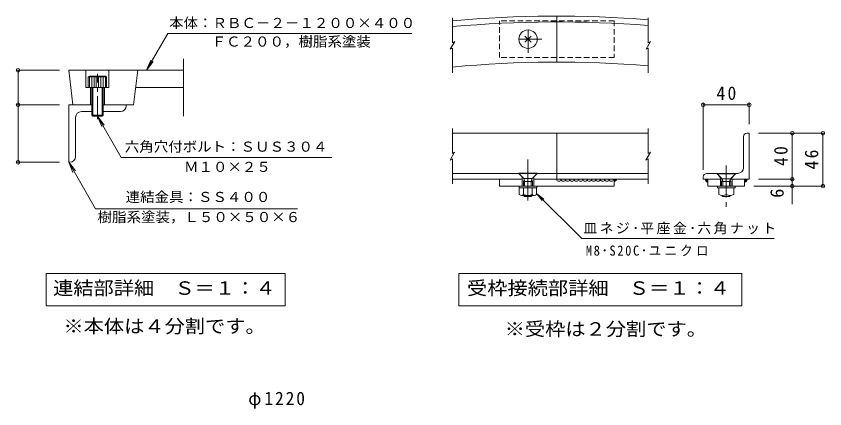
# Model space of a CAD drawing. Units: millimetres on the paper, enlarged 10 times, with parts at other scales. Extents: x -1674 to 1760, y -1368 to 1200.
# Drawn here: x 1 to 1760, y 197 to 1051 of the extents above; entities that cross this region are included whole.
import ezdxf
from ezdxf.enums import TextEntityAlignment as Align

# ---------------------------------------------------------------- set-up
doc = ezdxf.new("R2010")
doc.units = ezdxf.units.MM
doc.header["$LTSCALE"] = 10
doc.header["$PDMODE"] = 32
doc.header["$PDSIZE"] = 8
for name, pattern in [('CHAIN1', [8, 5, -1, 1, -1]), ('CHAIN2', [12, 9, -1, 1, -1]), ('DASHED1', [1.8, 1.2, -0.6])]:
    doc.linetypes.add(name, pattern=pattern)
for name, color, linetype, lineweight in [('8-0', 7, 'Continuous', 18), ('8-4', 7, 'Continuous', 18), ('8-5', 7, 'Continuous', 18), ('8-6', 6, 'Continuous', 18), ('8-E', 7, 'Continuous', 18)]:
    doc.layers.add(name, color=color, linetype=linetype, lineweight=lineweight)
doc.styles.add('ＭＳ ゴシック', font='')
doc.styles.get('ＭＳ ゴシック').set_extended_font_data('MS Gothic')

msp = doc.modelspace()

# ---------------------------------------------------------------- linework, layer by layer
at = {"layer": '8-0', "color": 4}
for p, q in [((950.28, 1047.1), (950.28, 992.81)), ((1376.27, 1047.1), (1376.27, 992.81)), ((945.33, 978.54), (955.22, 995.67)), ((955.22, 995.67), (950.28, 992.81)), ((1371.32, 978.54), (1381.21, 995.67)), ((1381.21, 995.67), (1376.27, 992.81)), ((950.02, 806.13), (950.02, 751.83)), ((1376, 806.13), (1376, 751.83)), ((945.07, 737.56), (954.96, 754.69)), ((954.96, 754.69), (950.02, 751.83)), ((1371.06, 737.56), (1380.95, 754.69)), ((1380.95, 754.69), (1376, 751.83))]:
    msp.add_line(p, q, dxfattribs=at)
at = {"layer": '8-0', "color": 4, "linetype": 'DASHED1'}
for p, q in [((1052.24, 960.63), (1052.24, 1040.63)), ((1302.24, 1040.63), (1052.24, 1040.63)), ((1302.24, 1040.63), (1302.24, 960.63)), ((1302.24, 960.63), (1052.24, 960.63))]:
    msp.add_line(p, q, dxfattribs=at)
at = {"layer": '8-0', "color": 3}
for p, q in [((1177.24, 950.63), (1177.24, 1050.63)), ((115.48, 933), (124.68, 858)), ((265.48, 933), (256.27, 858)), ((950.02, 796.13), (1376, 796.13)), ((1176.98, 796.13), (1176.98, 696.12)), ((1590.9, 796.12), (1595.9, 796.12)), ((1595.9, 796.12), (1595.9, 696.12)), ((1583.4, 721.12), (1583.4, 788.62)), ((1376, 708.63), (950.02, 708.63)), ((1555.9, 696.12), (1565.9, 708.62)), ((1570.9, 708.62), (1565.9, 708.62)), ((950.02, 696.12), (1101.98, 696.12)), ((1052.24, 696.12), (1052.24, 681.12)), ((1101.98, 701.12), (1101.98, 681.12)), ((1126.98, 701.12), (1126.98, 681.12)), ((1126.98, 696.12), (1376, 696.12)), ((1301.98, 696.12), (1301.98, 681.12)), ((1495.9, 701.12), (1495.9, 696.12)), ((1495.9, 696.12), (1535.9, 696.12)), ((1533.4, 696.12), (1533.4, 681.12)), ((1555.9, 696.12), (1595.9, 696.12)), ((1558.4, 696.12), (1558.4, 681.12)), ((1585.9, 696.12), (1585.9, 681.12)), ((1052.24, 681.12), (1301.98, 681.12))]:
    msp.add_line(p, q, dxfattribs=at)
at = {"layer": '8-0', "color": 4, "linetype": 'CHAIN1'}
for p, q in [((1114.74, 970.63), (1114.74, 1030.63)), ((1144.74, 1000.63), (1084.74, 1000.63)), ((1545.9, 726.08), (1545.9, 636.06))]:
    msp.add_line(p, q, dxfattribs=at)
at = {"layer": '8-0'}
for p, q in [((1121.53, 993.85), (1107.96, 1007.42)), ((1107.96, 993.85), (1121.53, 1007.42)), ((2.11, 933), (95.48, 933)), ((5.11, 933), (5.11, 858)), ((2.11, 858), (95.48, 858)), ((5.11, 858), (5.11, 733)), ((2.11, 733), (95.48, 733)), ((1101.98, 701.12), (1094.48, 708.62)), ((1094.73, 709.16), (1134.23, 709.16)), ((1094.73, 708.41), (1134.23, 708.41)), ((1104.64, 698.5), (1094.73, 708.41)), ((1124.32, 698.5), (1134.23, 708.41)), ((1126.98, 701.12), (1134.48, 708.62)), ((1526.15, 708.64), (1565.65, 708.64)), ((1526.15, 707.89), (1565.65, 707.89)), ((1536.06, 697.97), (1526.15, 707.89)), ((1555.74, 697.97), (1565.65, 707.89)), ((1104.48, 691.29), (1106.38, 694.57)), ((1104.48, 691.29), (1124.48, 691.29)), ((1104.48, 691.29), (1104.48, 681.12)), ((1105.39, 697.54), (1123.57, 697.54)), ((1105.95, 696.22), (1107.23, 691.29)), ((1107.23, 691.29), (1107.23, 681.12)), ((1123.01, 696.22), (1121.73, 691.29)), ((1121.73, 691.29), (1121.73, 681.12)), ((1124.48, 691.29), (1122.58, 694.57)), ((1124.48, 691.29), (1124.48, 681.12)), ((1535.9, 690.76), (1537.8, 694.05)), ((1535.9, 690.76), (1555.9, 690.76)), ((1535.9, 690.76), (1535.9, 681.12)), ((1536.81, 697.01), (1554.99, 697.01)), ((1537.37, 695.7), (1538.65, 690.76)), ((1538.65, 690.76), (1538.65, 681.12)), ((1554.43, 695.7), (1553.15, 690.76)), ((1553.15, 690.76), (1553.15, 681.12)), ((1555.9, 690.76), (1554, 694.05)), ((1555.9, 690.76), (1555.9, 681.12)), ((1095.73, 662.68), (1095.73, 677.12)), ((1105.11, 662.68), (1105.11, 677.12)), ((1123.85, 662.68), (1123.85, 677.12)), ((1133.23, 662.68), (1133.23, 677.12)), ((1133.85, 677.12), (1133.85, 681.12)), ((1529.65, 677.12), (1529.65, 662.68)), ((1545.9, 677.12), (1545.9, 662.68)), ((1562.15, 677.12), (1562.15, 662.68)), ((1565.27, 677.12), (1565.27, 681.12)), ((1128.54, 660.87), (1100.42, 660.87)), ((1107.23, 658.63), (1104.98, 660.87)), ((1107.23, 660.87), (1107.23, 658.63)), ((1107.23, 658.63), (1121.73, 658.63)), ((1121.73, 660.87), (1121.73, 658.63)), ((1121.73, 658.63), (1123.98, 660.87)), ((1134.09, 664.29), (1145.5, 649.42)), ((1134.09, 664.29), (1148.97, 652.88)), ((1134.09, 664.29), (1231.54, 566.84)), ((1538.65, 658.63), (1536.4, 660.87)), ((1538.65, 660.87), (1538.65, 658.63)), ((1538.65, 658.63), (1553.15, 658.63)), ((1553.15, 660.87), (1553.15, 658.63)), ((1553.15, 658.63), (1555.4, 660.87))]:
    msp.add_line(p, q, dxfattribs=at)
at = {"layer": '8-0', "color": 4, "linetype": 'CHAIN2'}
msp.add_line((1114.48, 739.11), (1114.48, 649.52), dxfattribs=at)
at = {"layer": '8-0', "linetype": 'DASHED1'}
for p, q in [((1094.73, 709.16), (1094.73, 708.41)), ((1134.23, 709.16), (1134.23, 708.41)), ((1526.15, 708.64), (1526.15, 707.89)), ((1565.65, 708.64), (1565.65, 707.89))]:
    msp.add_line(p, q, dxfattribs=at)
at = {"layer": '8-0', "color": 4}
for points in [[(945.33, 978.54), (950.28, 981.39), (950.28, 927.1)], [(1371.32, 978.54), (1376.27, 981.39), (1376.27, 927.1)], [(945.07, 737.56), (950.02, 740.41), (950.02, 686.12)], [(1371.06, 737.56), (1376, 740.41), (1376, 686.12)]]:
    msp.add_lwpolyline(points, dxfattribs=at)
at = {"layer": '8-0', "color": 3}
for points in [[(1535.9, 696.12), (1525.9, 708.62), (1503.4, 708.62)], [(1301.98, 696.12), (1301.94, 695.07), (1302.4, 693.91), (1302.4, 692.74), (1302.17, 691.58), (1303.33, 691.11), (1304.03, 692.28), (1304.96, 692.51), (1305.9, 693.44), (1306.83, 693.91), (1306.83, 695.07), (1305.66, 695.77), (1304.73, 695.77), (1303.8, 695.54), (1302.87, 694.84), (1304.03, 694.37), (1302.87, 694.84), (1304.03, 694.14), (1304.96, 694.37), (1303.8, 694.84), (1302.87, 694.14), (1302.4, 692.98), (1303.57, 693.21), (1304.5, 693.67), (1303.33, 693.67), (1302.4, 693.21), (1303.57, 693.21), (1304.96, 693.67), (1305.9, 694.37), (1304.73, 694.37), (1303.8, 693.44), (1305.43, 694.14), (1306.36, 694.61), (1305.2, 693.67), (1305.43, 694.84), (1304.27, 694.84), (1303.33, 694.84), (1302.87, 696), (1302.87, 694.84), (1301.94, 694.14)], [(1301.94, 694.14), (1301.94, 692.98), (1303.1, 693.44), (1302.87, 692.28), (1302.64, 692.04)], [(1505.9, 696.12), (1505.86, 694.76), (1505.86, 693.55), (1505.86, 692.1), (1505.38, 690.89), (1505.38, 689.68), (1504.41, 689.44), (1503.44, 690.16), (1502.47, 690.89), (1501.99, 692.1), (1501.51, 693.31), (1501.51, 694.52), (1501.02, 695.73), (1500.05, 695.73), (1501.26, 695.73), (1502.23, 695.73), (1503.2, 695.25), (1504.17, 694.76), (1504.65, 693.55), (1505.14, 692.34), (1503.44, 692.1), (1502.47, 692.58), (1501.51, 692.83), (1500.54, 693.55), (1501.75, 694.28), (1502.72, 693.55), (1504.17, 692.83), (1505.14, 691.37), (1503.44, 691.62), (1502.47, 692.34), (1501.51, 693.07), (1502.72, 692.83), (1503.68, 692.1), (1502.96, 693.31), (1502.47, 694.52), (1503.68, 694.52), (1504.65, 693.8), (1505.62, 693.07), (1504.41, 693.07), (1503.44, 694.28)], [(1503.44, 694.28), (1504.65, 694.28), (1505.14, 693.07), (1503.93, 694.04), (1503.93, 695.25), (1505.14, 694.76), (1504.41, 695.97), (1505.62, 694.76), (1505.14, 693.55), (1504.41, 692.34), (1503.44, 692.1), (1503.44, 692.34)], [(1505.9, 696.12), (1505.9, 681.12), (1585.9, 681.12)], [(1585.9, 696.12), (1585.94, 694.76), (1585.94, 693.55), (1585.94, 692.1), (1586.42, 690.89), (1586.42, 689.68), (1587.39, 689.44), (1588.36, 690.16), (1589.33, 690.89), (1589.81, 692.1), (1590.29, 693.31), (1590.29, 694.52), (1590.78, 695.73), (1591.75, 695.73), (1590.54, 695.73), (1589.57, 695.73), (1588.6, 695.25), (1587.63, 694.76), (1587.15, 693.55), (1586.66, 692.34), (1588.36, 692.1), (1589.33, 692.58), (1590.29, 692.83), (1591.26, 693.55), (1590.05, 694.28), (1589.08, 693.55), (1587.63, 692.83), (1586.66, 691.37), (1588.36, 691.62), (1589.33, 692.34), (1590.29, 693.07), (1589.08, 692.83), (1588.11, 692.1), (1588.84, 693.31), (1589.33, 694.52), (1588.11, 694.52), (1587.15, 693.8), (1586.18, 693.07), (1587.39, 693.07), (1588.36, 694.28)], [(1588.36, 694.28), (1587.15, 694.28), (1586.66, 693.07), (1587.87, 694.04), (1587.87, 695.25), (1586.66, 694.76), (1587.39, 695.97), (1586.18, 694.76), (1586.66, 693.55), (1587.39, 692.34), (1588.36, 692.1), (1588.36, 692.34)]]:
    msp.add_lwpolyline(points, dxfattribs=at)
at = {"layer": '8-0'}
for points in [[(1133.85, 677.12), (1095.11, 677.12), (1095.11, 681.12)], [(1565.27, 677.12), (1526.52, 677.12), (1526.52, 681.12)]]:
    msp.add_lwpolyline(points, dxfattribs=at)
at = {"layer": '8-0', "color": 3}
msp.add_circle((1114.74, 1000.63), 20, dxfattribs=at)
for centre, radius, start, end in [((1177.24, -1474.37), 2525, 85.47917, 95.15709), ((1177.24, -1474.37), 2512.5, 85.45663, 95.18283), ((1177.24, -1474.37), 2425, 85.29233, 95.37038), ((1590.9, 788.62), 7.5, 90, 180), ((1503.4, 701.12), 7.5, 90, 180), ((1570.9, 721.12), 12.5, 270, 0), ((1181.68, 696.3), 4.75, 182.1183, 357.90616), ((1191.18, 696.3), 4.75, 182.1183, 357.90616), ((1200.68, 696.3), 4.75, 182.1183, 357.90616), ((1210.18, 696.3), 4.75, 182.1183, 357.90616), ((1219.68, 696.3), 4.75, 182.1183, 357.90616), ((1229.19, 696.3), 4.75, 182.1183, 357.90616), ((1238.69, 696.3), 4.75, 182.1183, 357.90616), ((1248.19, 696.3), 4.75, 182.1183, 357.90616), ((1257.69, 696.3), 4.75, 182.1183, 357.90616), ((1267.2, 696.3), 4.75, 182.1183, 357.90616), ((1276.7, 696.3), 4.75, 182.1183, 357.90616), ((1286.2, 696.3), 4.75, 182.1183, 357.90616), ((1295.7, 696.3), 4.75, 182.1183, 357.90616)]:
    msp.add_arc(centre, radius, start, end, dxfattribs=at)
at = {"layer": '8-0'}
for centre, radius, start, end in [((1101.11, 694.96), 5, 14.5742, 45), ((1127.85, 694.96), 5, 135, 165.4258), ((1532.53, 694.44), 5, 14.5742, 45), ((1559.27, 694.44), 5, 135, 165.4258), ((1100.42, 667.87), 7, 227.92572, 312.07428), ((1114.48, 686.1), 25.22, 248.19786, 291.80214), ((1128.54, 667.87), 7, 227.92557, 312.07463), ((1537.77, 680.07), 19.2, 244.96066, 295.03967), ((1554.02, 680.07), 19.2, 244.96033, 295.03934)]:
    msp.add_arc(centre, radius, start, end, dxfattribs=at)
for p in [(5.11, 933), (5.11, 858), (5.11, 733)]:
    msp.add_point(p, dxfattribs=at)
at = {"layer": '8-4', "color": 3}
for p, q in [((365.48, 833), (365.48, 958)), ((365.48, 933), (115.48, 933)), ((152.98, 933), (152.98, 895.5)), ((202.98, 933), (202.98, 895.5)), ((202.98, 895.5), (152.98, 895.5)), ((162.98, 895.5), (162.98, 858)), ((192.98, 895.5), (192.98, 858)), ((365.48, 895.5), (260.87, 895.5)), ((256.27, 858), (240.48, 858))]:
    msp.add_line(p, q, dxfattribs=at)
at = {"layer": '8-4', "color": 2}
for p, q in [((157.98, 919), (157.98, 895.5)), ((160.48, 919), (160.48, 895.5)), ((195.38, 920.5), (160.57, 920.5)), ((165.48, 919), (165.48, 835.5)), ((170.48, 919), (170.48, 895.5)), ((175.48, 919), (175.48, 895.5)), ((180.48, 919), (180.48, 895.5)), ((185.48, 919), (185.48, 895.5)), ((190.48, 919), (190.48, 895.5)), ((197.97, 919), (195.38, 920.5)), ((195.48, 919), (195.48, 895.5)), ((197.97, 895.5), (197.97, 919)), ((167.98, 895.5), (167.98, 833)), ((187.98, 833), (187.98, 895.5)), ((190.48, 835.5), (190.48, 895.5)), ((165.48, 835.5), (190.48, 835.5)), ((165.48, 835.5), (167.98, 833)), ((187.98, 833), (167.98, 833)), ((190.48, 835.5), (187.98, 833))]:
    msp.add_line(p, q, dxfattribs=at)
at = {"layer": '8-4', "color": 2, "linetype": 'CHAIN1'}
msp.add_line((177.98, 826.42), (177.98, 925.03), dxfattribs=at)
at = {"layer": '8-4', "color": 4}
for p, q in [((165.48, 858), (115.48, 858)), ((115.48, 858), (115.48, 733)), ((190.48, 858), (240.48, 858)), ((240.48, 855.5), (240.48, 858)), ((130.48, 745.5), (130.48, 830.5)), ((165.48, 843), (142.98, 843)), ((227.98, 843), (190.48, 843)), ((117.98, 733), (115.48, 733))]:
    msp.add_line(p, q, dxfattribs=at)
at = {"layer": '8-4'}
for p, q in [((1495.9, 861.1), (1495.9, 716.12)), ((1495.9, 858.1), (1595.9, 858.1)), ((1595.9, 861.1), (1595.9, 816.12)), ((1759.34, 796.12), (1615.9, 796.12)), ((1689.64, 796.12), (1689.64, 696.12)), ((1756.34, 796.12), (1756.34, 681.12)), ((1692.64, 696.12), (1615.9, 696.12)), ((1689.64, 696.12), (1689.64, 641.68)), ((1759.34, 681.12), (1605.9, 681.12))]:
    msp.add_line(p, q, dxfattribs=at)
at = {"layer": '8-4', "color": 2}
msp.add_lwpolyline([(197.97, 919), (157.98, 919), (160.57, 920.5)], dxfattribs=at)
at = {"layer": '8-4', "color": 4}
for centre, start, end in [((227.98, 855.5), 270, 0), ((142.98, 830.5), 90, 180), ((117.98, 745.5), 270, 0)]:
    msp.add_arc(centre, 12.5, start, end, dxfattribs=at)
at = {"layer": '8-4'}
for p in [(1495.9, 858.1), (1595.9, 858.1), (1689.64, 796.12), (1756.34, 796.12), (1689.64, 696.12), (1689.64, 681.12), (1756.34, 681.12)]:
    msp.add_point(p, dxfattribs=at)
at = {"layer": '8-5'}
for p, q in [((66.41, 490.84), (586.41, 490.84)), ((66.41, 490.84), (66.41, 420.84)), ((586.41, 490.84), (586.41, 420.84)), ((66.41, 420.84), (586.41, 420.84))]:
    msp.add_line(p, q, dxfattribs=at)
at = {"layer": '8-6', "color": 7}
for p, q in [((1231.54, 566.84), (1650.46, 566.84)), ((963.89, 490.84), (1579.89, 490.84)), ((963.89, 490.84), (963.89, 420.84)), ((1579.89, 490.84), (1579.89, 420.84)), ((963.89, 420.84), (1579.89, 420.84))]:
    msp.add_line(p, q, dxfattribs=at)
at = {"layer": '8-E'}
for p, q in [((284.65, 933), (293.84, 955.17)), ((284.65, 933), (299.26, 952.04)), ((177.98, 833), (192.59, 813.96)), ((177.98, 833), (187.16, 810.82)), ((177.98, 833), (229.84, 743.17)), ((687.63, 743.17), (229.84, 743.17)), ((115.48, 733), (173.94, 631.74)), ((115.48, 733), (130.09, 713.96)), ((115.48, 733), (124.66, 710.82)), ((613.35, 631.74), (173.94, 631.74))]:
    msp.add_line(p, q, dxfattribs=at)
msp.add_lwpolyline([(284.65, 933), (330.84, 1013), (861.8, 1013)], dxfattribs=at)

# ---------------------------------------------------------------- texts
at = {"layer": '8-4', "color": 2, "style": 'ＭＳ ゴシック'}
msp.add_text('6', height=29.33, rotation=90, dxfattribs=at).set_placement((1679.64, 655.53), align=Align.BOTTOM_LEFT)
at = {"layer": '8-4', "color": 2, "char_height": 29.33, "attachment_point": 7, "style": 'ＭＳ ゴシック'}
for s, insert in [('\\T1.27;\\W0.95;40', (1524.65, 868.1)), ('\\T1.22;\\W0.95;φ1220', (505.91, 196.71))]:
    msp.add_mtext(s, dxfattribs=dict(at, insert=insert))
at = {"layer": '8-4', "color": 2, "char_height": 29.33, "attachment_point": 7, "rotation": 90, "style": 'ＭＳ ゴシック'}
for s, insert in [('\\T1.27;\\W0.95;40', (1679.64, 724.87)), ('\\T1.27;\\W0.95;46', (1746.34, 717.37))]:
    msp.add_mtext(s, dxfattribs=dict(at, insert=insert))
at = {"layer": '8-5', "color": 2, "style": 'ＭＳ ゴシック', "width": 1.1}
msp.add_text('連結部詳細\u3000Ｓ＝１：４', height=29.33, dxfattribs=at).set_placement((81.41, 435.84), align=Align.BOTTOM_LEFT)
at = {"layer": '8-6', "color": 2, "style": 'ＭＳ ゴシック', "width": 1.1}
for s, p in [('受枠接続部詳細\u3000Ｓ＝１：４', (981.89, 435.84)), ('※本体は４分割です。', (103.91, 352.96)), ('※受枠は２分割です。', (1063.8, 346.92))]:
    msp.add_text(s, height=29.33, dxfattribs=at).set_placement(p, align=Align.BOTTOM_LEFT)
at = {"layer": '8-6', "color": 7, "char_height": 21.99, "attachment_point": 7, "style": 'ＭＳ ゴシック'}
for s, insert in [('\\T1.18;皿ネジ･平座金･六角ナット', (1235.27, 576.14)), ('\\T1.27;\\W0.9;M8･S20C･ユニクロ', (1240.46, 528.57))]:
    msp.add_mtext(s, dxfattribs=dict(at, insert=insert))
at = {"layer": '8-E', "color": 3, "style": 'ＭＳ ゴシック', "width": 1.05}
for s, p in [('本体：ＲＢＣ－２－１２００×４００', (333.79, 1018.29)), ('ＦＣ２００，樹脂系塗装', (426.32, 977.89)), ('六角穴付ボルト：ＳＵＳ３０４', (237.34, 749.3)), ('Ｍ１０×２５', (366.23, 705.35)), ('連結金具：ＳＳ４００', (239.14, 639.91)), ('樹脂系塗装，Ｌ５０×５０×６', (178.17, 596.24))]:
    msp.add_text(s, height=21.99, dxfattribs=at).set_placement(p, align=Align.BOTTOM_LEFT)

doc.saveas('drawing.dxf')
